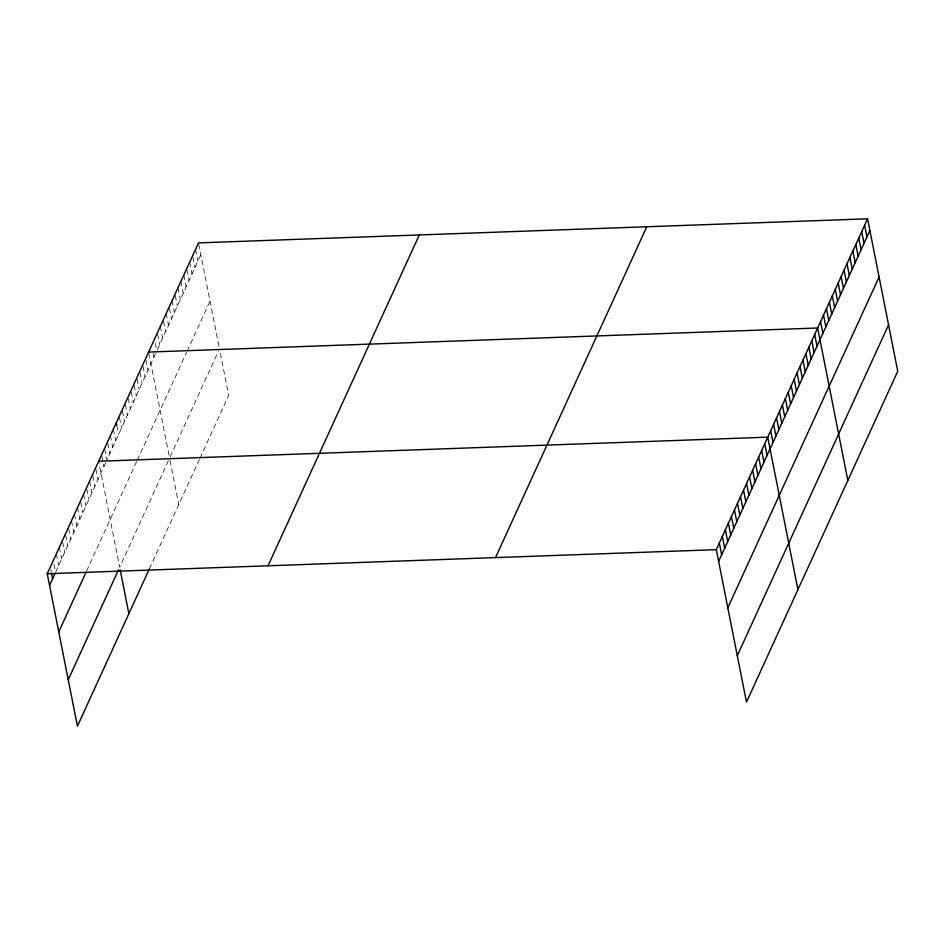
<?xml version="1.0" encoding="UTF-8"?>
<svg xmlns="http://www.w3.org/2000/svg" width="945" height="945" viewBox="0 0 945 945"><rect width="100%" height="100%" fill="white"/><g stroke="black" fill="none" stroke-linecap="round" stroke-linejoin="round"><path stroke-width="0.71" stroke-dasharray="4.72 3.54" d="M105.698 462.696L55.625 572.221L53.558 561.803M155.606 353.513L106.868 460.12L104.552 448.402M157.366 349.662L200.824 254.607M86.597 571.016L136.623 461.609M137.202 460.321L186.531 352.426M187.122 351.15L210.026 301.053M168.411 460.652L119.672 567.26L98.682 461.255M170.171 456.789L218.319 351.469M149.416 568.748L199.336 459.565M199.915 458.278L228.69 395.341L219.5 348.906M198.769 244.2L219.228 347.536M195.568 249.315L197.895 261.033M192.886 257.04L194.953 267.459M189.697 262.167L192.012 273.885M187.015 269.88L189.083 280.299M183.826 275.007L186.141 286.725M180.885 281.433L183.212 293.151M177.955 287.847L180.271 299.565M175.274 295.572L177.341 305.991M172.084 300.699L174.4 312.417M169.403 308.424L171.47 318.831M166.214 313.539L168.529 325.257M163.532 321.265L165.588 331.683M160.331 326.379L162.658 338.097M157.661 334.105L159.717 344.523M155.24 343.13L156.527 349.638M153.078 353.465L153.846 357.364M148.849 353.371L169.309 456.707M170.088 460.664L178.782 504.524M145.908 359.797L147.975 370.216M142.978 366.223L145.034 376.63M140.037 372.637L142.104 383.056M137.108 379.063L139.163 389.482M134.166 385.489L136.234 395.896M131.237 391.903L133.292 402.322M128.296 398.329L130.363 408.748M125.366 404.755L127.421 415.174M122.425 411.169L124.492 421.588M119.483 417.595L121.551 428.014M116.814 425.321L118.609 434.44M113.353 429.136L115.68 440.854M110.423 435.562L112.738 447.28M107.742 443.288L109.809 453.706M101.871 456.128L103.938 466.546M95.906 469.169L97.973 479.587M92.882 475.784L94.949 486.202M89.598 481.099L91.925 492.817M86.834 489.014L88.901 499.432M83.55 494.329L85.877 506.047M80.786 502.256L82.841 512.674M77.502 507.571L79.817 519.289M74.478 514.186L76.793 525.904M71.454 520.801L73.769 532.519M68.678 528.716L70.745 539.134M65.654 535.342L67.721 545.749M62.63 541.957L64.697 552.376M59.346 547.273L61.673 558.991M56.322 553.888L58.649 565.606M50.794 569.729L51.302 572.327"/><path stroke-width="1.42" d="M149.416 568.748L77.431 726.185L47.25 573.733L198.509 242.889L867.569 218.815L897.75 371.267L746.491 702.111L716.31 549.659L867.569 218.815M49.565 585.451L55.011 573.544M58.767 631.898L85.995 572.339M68.241 679.739L118.456 569.906M268.037 565.795L419.296 234.951M495.523 557.609L646.77 226.765M718.625 561.377L869.884 230.533M727.827 607.812L879.074 276.979M737.301 655.665L888.56 324.82M148.589 352.072L817.649 327.998L847.83 480.438M98.682 461.255L767.73 437.169L797.923 589.621M47.25 573.733L716.31 549.659M864.628 225.241L866.943 236.959M861.686 231.655L864.014 243.373M858.757 238.081L861.072 249.799M855.816 244.507L858.143 256.225M852.886 250.921L855.201 262.639M849.945 257.347L852.272 269.065M847.015 263.773L849.331 275.491M844.074 270.187L846.401 281.905M841.144 276.613L843.46 288.331M838.203 283.039L840.518 294.757M835.262 289.465L837.589 301.183M832.332 295.879L834.648 307.597M829.391 302.305L831.718 314.023M826.462 308.731L828.777 320.449M823.52 315.146L825.847 326.864M820.591 321.572L822.906 333.29M814.708 334.412L817.035 346.13M811.779 340.838L814.094 352.556M808.837 347.264L811.164 358.982M805.908 353.678L808.223 365.396M802.966 360.104L805.294 371.822M800.037 366.53L802.352 378.248M797.096 372.944L799.423 384.662M794.166 379.37L796.481 391.088M791.225 385.796L793.54 397.514M788.284 392.21L790.611 403.928M785.354 398.636L787.669 410.354M782.413 405.062L784.74 416.78M779.483 411.477L781.798 423.195M776.542 417.903L778.869 429.621M773.612 424.329L775.928 436.047M770.671 430.755L772.986 442.473M764.706 443.784L767.033 455.502M761.682 450.411L764.009 462.129M758.658 457.026L760.985 468.744M755.634 463.641L757.961 475.359M752.61 470.256L754.925 481.974M749.586 476.871L751.901 488.589M746.562 483.486L748.877 495.204M743.538 490.101L745.853 501.819M740.514 496.727L742.829 508.445M737.49 503.342L739.805 515.06M734.454 509.957L736.781 521.675M731.43 516.572L733.757 528.29M728.406 523.187L730.733 534.905M725.382 529.802L727.709 541.52M722.358 536.429L724.673 548.147M719.334 543.044L721.649 554.762M116.294 422.722L116.814 425.321M120.18 569.835L128.863 613.695M51.562 573.627L52.601 578.836"/></g></svg>
